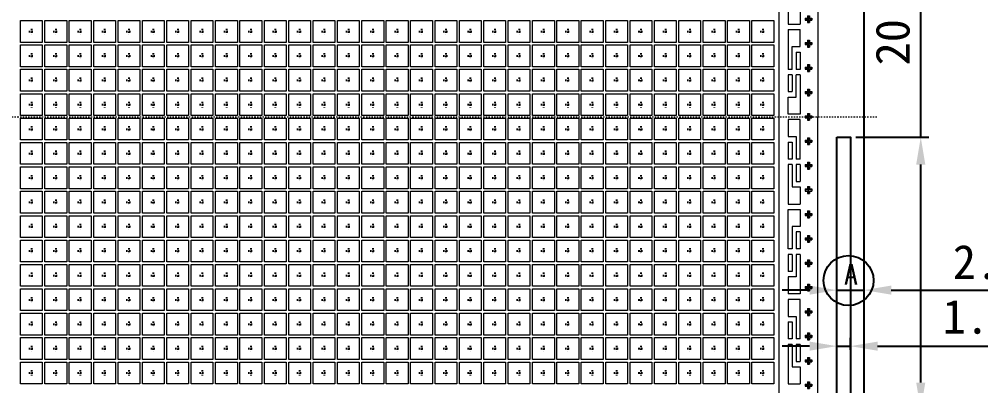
# Model space of a CAD drawing. Extents: x -590 to -223, y -126 to 82.
# Drawn here: x -364.3 to -293.7, y 3.3 to 30.2 of the extents above; entities that cross this region are included whole.
import ezdxf

# ---------------------------------------------------------------- set-up
doc = ezdxf.new("R2010")
doc.units = 0
doc.header["$LTSCALE"] = 0.01
doc.header["$MEASUREMENT"] = 0
doc.linetypes.add('CENTER2', pattern=[1.125, 0.75, -0.125, 0.125, -0.125])
doc.linetypes.add('PHANTOM', pattern=[2.5, 1.25, -0.25, 0.25, -0.25, 0.25, -0.25])
doc.layers.get('0').update_dxf_attribs({"linetype": 'CONTINUOUS', "lineweight": 0})
doc.layers.get('DEFPOINTS').update_dxf_attribs({"linetype": 'CONTINUOUS'})
for name, color, linetype in [('0D', 2, 'CONTINUOUS'), ('PAGE1', 7, 'CONTINUOUS'), ('plating', 1, 'CONTINUOUS')]:
    doc.layers.add(name, color=color, linetype=linetype)
doc.layers.add('Pkg', color=6, linetype='PHANTOM', lineweight=9)
doc.styles.get("Standard").update_dxf_attribs({"font": ''})
doc.styles.get('STANDARD').set_extended_font_data('SimSun')
doc.dimstyles.new('St.ZJ', dxfattribs={"dimtxt": 2.5, "dimasz": 2, "dimexe": 0.6, "dimexo": 0.4, "dimgap": 0.8, "dimtad": 1, "dimdec": 3, "dimzin": 0, "dimdsep": 46, "dimtxsty": 'STANDARD', "dimcen": 0.6, "dimclrd": 1, "dimclre": 1, "dimclrt": 256, "dimadec": 0, "dimazin": 0, "dimtfac": 1, "dimtdec": 3, "dimtmove": 0, "dimatfit": 3, "dimfxl": 1, "dimtolj": 1, "dimtzin": 0, "dimarcsym": 0})

# ---------------------------------------------------------------- blocks, each defined once
blk = doc.blocks.new('*D55')
at = {"color": 1, "lineweight": -2, "transparency": 16777216}
for p, q in [((-1091.221514196498, -1230.389385216342), (-1091.221514196498, -1228.016549537982)), ((-1089.221514196499, -1230.360724207876), (-1089.221514196499, -1228.016549537982)), ((-1093.221514196498, -1228.616549537982), (-1095.221514196498, -1228.616549537982)), ((-1091.221514196498, -1228.616549537982), (-1089.221514196499, -1228.616549537982)), ((-1087.221514196499, -1228.616549537982), (-1065.119127327995, -1228.616549537982))]:
    blk.add_line(p, q, dxfattribs=at)
at = {"color": 1, "transparency": 16777216}
for points in [[(-1093.221514196498, -1228.949882871315), (-1093.221514196498, -1228.283216204649), (-1091.221514196498, -1228.616549537982)], [(-1087.221514196499, -1228.283216204649), (-1087.221514196499, -1228.949882871315), (-1089.221514196499, -1228.616549537982)]]:
    blk.add_solid(points, dxfattribs=at)
at = {"layer": 'DEFPOINTS', "color": 0, "transparency": 16777216}
for p in [(-1089.221514196499, -1228.616549537982), (-1091.221514196498, -1230.789385216342), (-1089.221514196499, -1230.760724207876)]:
    blk.add_point(p, dxfattribs=at)
at = {"transparency": 16777216, "insert": (-1074.201250233023, -1226.566549537982), "char_height": 2.5, "attachment_point": 5}
blk.add_mtext('\\A1;2.0000MAX.', dxfattribs=at)
blk = doc.blocks.new('*D63')
at = {"color": 1, "lineweight": -2, "transparency": 16777216}
for p, q in [((-1056.258671681551, -1235.398156328523), (-1056.258671681551, -1209.238379792211)), ((-1090.508374672956, -1237.398156328523), (-1055.658671681551, -1237.398156328523)), ((-1056.258671681551, -1238.398167635835), (-1056.258671681551, -1237.398156328523)), ((-1090.321514196498, -1238.398167635835), (-1055.658671681551, -1238.398167635835)), ((-1056.258671681551, -1240.398167635835), (-1056.258671681551, -1242.398167635835))]:
    blk.add_line(p, q, dxfattribs=at)
at = {"color": 1, "transparency": 16777216}
for points in [[(-1056.592005014884, -1235.398156328523), (-1055.925338348218, -1235.398156328523), (-1056.258671681551, -1237.398156328523)], [(-1055.925338348218, -1240.398167635835), (-1056.592005014884, -1240.398167635835), (-1056.258671681551, -1238.398167635835)]]:
    blk.add_solid(points, dxfattribs=at)
at = {"layer": 'DEFPOINTS', "color": 0, "transparency": 16777216}
for p in [(-1090.908374672956, -1237.398156328523), (-1056.258671681551, -1237.398156328523), (-1090.721514196498, -1238.398167635835)]:
    blk.add_point(p, dxfattribs=at)
at = {"transparency": 16777216, "insert": (-1058.406437044679, -1220.471340686065), "char_height": 2.5, "attachment_point": 5, "rotation": 90}
blk.add_mtext('\\A1;1.000±0.500', dxfattribs=at)
blk = doc.blocks.new('corner')
for p, q in [((3, -1.41199999999992), (2.849999999999909, -1.41199999999992)), ((2.849999999999909, -65.41199999999981), (3, -65.41199999999981))]:
    blk.add_line(p, q)
at = {"layer": 'PAGE1'}
for p, q in [((2.850000000000136, -1.41199999999992), (2.850000000000136, -0.4752503002402478)), ((2.850000000000136, -66.34874969975937), (2.850000000000136, -65.41199999999981))]:
    blk.add_line(p, q, dxfattribs=at)
blk = doc.blocks.new('*D26')
at = {"color": 1, "lineweight": -2, "transparency": 16777216}
for p, q in [((-1092.19538846886, -1180.898167635835), (-1050.603613925164, -1180.898167635835)), ((-1051.203613925164, -1182.898167635835), (-1051.203613925164, -1248.898167635835)), ((-1092.19538846886, -1250.898167635835), (-1050.603613925164, -1250.898167635835))]:
    blk.add_line(p, q, dxfattribs=at)
at = {"color": 1, "transparency": 16777216}
for points in [[(-1050.87028059183, -1182.898167635835), (-1051.536947258497, -1182.898167635835), (-1051.203613925164, -1180.898167635835)], [(-1051.536947258497, -1248.898167635835), (-1050.87028059183, -1248.898167635835), (-1051.203613925164, -1250.898167635835)]]:
    blk.add_solid(points, dxfattribs=at)
at = {"layer": 'DEFPOINTS', "color": 0, "transparency": 16777216}
for p in [(-1092.595388468861, -1180.898167635835), (-1092.595388468861, -1250.898167635835), (-1051.203613925164, -1250.898167635835)]:
    blk.add_point(p, dxfattribs=at)
at = {"transparency": 16777216, "insert": (-1053.351379288292, -1215.898167635835), "char_height": 2.5, "attachment_point": 5, "rotation": 90}
blk.add_mtext('\\A1;70.000%%P0.050', dxfattribs=at)
blk = doc.blocks.new('ceter')
at = {"color": 1, "linetype": 'CENTER2', "ltscale": 0.05}
for p, q in [((133.9481273100206, 276.1985069066956), (133.9481273100206, 275.7946974714059)), ((133.9481273100206, 276.1985069066956), (133.9481273100206, 275.7946974714059)), ((133.9481273100209, 276.1985069066956), (133.9481273100209, 275.7946974714059)), ((133.9481273100209, 276.1985069066956), (133.9481273100209, 275.7946974714059)), ((133.7530568939966, 275.9966021890507), (134.1431977260442, 275.9966021890507)), ((133.7530568939966, 275.9966021890507), (134.1431977260442, 275.9966021890507)), ((133.7530568939969, 275.9966021890507), (134.1431977260444, 275.9966021890507)), ((133.7530568939969, 275.9966021890507), (134.1431977260444, 275.9966021890507))]:
    blk.add_line(p, q, dxfattribs=at)
blk = doc.blocks.new('frame')
at = {"layer": 'Pkg', "color": 0, "linetype": 'ByBlock'}
blk.add_lwpolyline([(-549.1243287625475, -323.3288251624322), (-547.5243287625473, -323.3288251624322), (-547.5243287625473, -324.9288251624322), (-549.1243287625475, -324.9288251624322)], close=True, dxfattribs=at)
at = {"layer": 'plating'}
blk.add_blockref('ceter', (-682.272456072568, -600.1254273514829), dxfattribs=at)
blk = doc.blocks.new('SQURE1')
at = {"linetype": 'ByBlock', "lineweight": 0}
for p, q in [((131.3481273100198, 271.9066021890508), (131.52312731002, 271.9066021890508)), ((131.3481273100198, 271.9066021890508), (131.3481273100198, 271.7566021890508)), ((131.52312731002, 272.0816021890508), (131.52312731002, 271.9066021890508)), ((131.52312731002, 272.0816021890508), (131.6731273100196, 272.0816021890508)), ((131.6731273100196, 272.0816021890508), (131.6731273100196, 271.9066021890508)), ((131.6731273100196, 271.9066021890508), (131.8481273100198, 271.9066021890508)), ((131.3481273100198, 271.7566021890508), (131.52312731002, 271.7566021890508)), ((131.52312731002, 271.7566021890508), (131.52312731002, 271.5816021890508)), ((131.6731273100196, 271.7566021890508), (131.8481273100198, 271.7566021890508)), ((131.6731273100196, 271.7566021890508), (131.6731273100196, 271.5816021890508))]:
    blk.add_line(p, q, dxfattribs=at)
for p, q in [((131.8481273100198, 271.9066021890508), (131.8481273100198, 271.7566021890508)), ((131.52312731002, 271.5816021890508), (131.6731273100196, 271.5816021890508))]:
    blk.add_line(p, q)
at = {"layer": '0D', "color": 3, "linetype": 'ByBlock', "lineweight": 0}
for p, q in [((131.8683979624526, 271.8316021890508), (131.3278566575874, 271.8316021890508)), ((131.5981273100198, 271.5677909597799), (131.5981273100198, 272.0954134183217))]:
    blk.add_line(p, q, dxfattribs=at)
blk = doc.blocks.new('vc')
at = {"color": 0}
for p, q in [((78.36198724183282, 178.2594834156077), (78.36198723650409, 173.9094834156064)), ((79.71198723880161, 175.7844834139528), (79.71198723650491, 173.9094834139525)), ((78.36198723650546, 173.9094834156064), (79.71198723650512, 173.9094834139525)), ((78.36198723577058, 173.3094834156061), (79.71198723577027, 173.3094834139524)), ((79.26198723273797, 170.8344834145039), (79.26198723038533, 168.9144832227396)), ((79.71198723273824, 170.8344834139525), (79.7119872303856, 168.9144832221882)), ((78.81198724217052, 168.9144832232909), (78.36198724217093, 168.9144832238423)), ((79.71198724217106, 168.9144832221882), (79.26198724217102, 168.9144832227396)), ((78.81198724143587, 168.314483223291), (78.36198724143583, 168.3144832238424)), ((78.36198724143583, 168.3144832238424), (78.36198722740914, 166.4844834156063)), ((78.81198724143587, 168.314483223291), (78.81198723919374, 166.4844834150549)), ((79.71198724143619, 168.3144832221883), (79.26198724143615, 168.3144832227396)), ((79.71198722437748, 164.0094834139531), (78.36198722437734, 164.0094834156068)), ((79.71198722364238, 163.4094834139528), (78.361987223642, 163.4094834156067)), ((78.36198722061067, 160.9344830423281), (78.36198721831533, 159.059483042329)), ((78.81198722061094, 160.9344830417767), (78.81198721831515, 159.0594830417781)), ((78.81198721831515, 159.0594830417781), (78.36198721831533, 159.059483042329)), ((79.71198721831524, 159.0594830406753), (79.26198721831543, 159.0594830412267)), ((78.81198721758051, 158.4594830417779), (78.36198721758024, 158.4594830423291)), ((78.36198721758024, 158.4594830423291), (78.3619872122515, 154.1094830423274)), ((79.71198721758037, 158.4594830406752), (79.26198721758033, 158.4594830412266)), ((79.26198721758033, 158.4594830412266), (79.26198721528272, 156.5844830412254)), ((79.71198721758037, 158.4594830406752), (79.71198721528344, 156.584483040674)), ((79.71198721454834, 155.9844830406741), (79.71198721225142, 154.1094830406737)), ((78.36198721225173, 154.1094830423274), (79.71198721225142, 154.1094830406737)), ((78.36198721151686, 153.5094830423274), (79.71198721151654, 153.5094830406735)), ((79.2619872084847, 151.0344830412252), (79.26198720618822, 149.1594830412257)), ((79.71198720848497, 151.0344830406739), (79.71198720618736, 149.1594830406743)), ((78.8119872061875, 149.1594830417771), (78.3619872061879, 149.1594830423284)), ((78.81198720545285, 148.5594830417772), (78.36198720545303, 148.5594830423285)), ((78.36198720545303, 148.5594830423285), (78.36198720315542, 146.6844830423281)), ((78.81198720545285, 148.5594830417772), (78.81198720315547, 146.6844830417767)), ((79.71198720618804, 149.1594830406743), (79.26198720618822, 149.1594830412257)), ((79.71198720545294, 148.5594830406744), (79.26198720545312, 148.5594830412258)), ((79.71198720545294, 148.5594830406744), (79.71198720012444, 144.209483040674)), ((78.36198720242076, 146.0844830423279), (78.36198720012408, 144.2094830423279)), ((79.71198720012399, 144.209483040674), (78.36198720012408, 144.2094830423279)), ((79.71198719938889, 143.6094830406741), (78.36198719938875, 143.6094830423278)), ((78.36198719635695, 141.1344830423277), (78.36198719406116, 139.2594830423293)), ((78.81198719635722, 141.1344830417763), (78.81198719406211, 139.2594830417783)), ((78.81198719406211, 139.2594830417783), (78.36198719406207, 139.2594830423293)), ((79.71198719406243, 139.2594830406756), (79.26198719406239, 139.259483041227)), ((78.81198719332747, 138.6594830417782), (78.3619871933272, 138.6594830423294)), ((78.3619871933272, 138.6594830423294), (78.36198718799778, 134.3094830423276)), ((79.71198719332733, 138.6594830406755), (79.26198719332751, 138.6594830412268)), ((79.26198719332751, 138.6594830412268), (79.2619871910299, 136.7844830412252)), ((79.71198719332733, 138.6594830406755), (79.7119871910295, 136.7844830406738)), ((79.71198719029417, 136.1844830406744), (79.71198718799747, 134.3094830406739)), ((78.36198718799778, 134.3094830423276), (79.71198718799747, 134.3094830406739))]:
    blk.add_line(p, q, dxfattribs=at)
for p, q in [((78.36198723577012, 173.3094834156061), (78.36198723038478, 168.9144832238423)), ((79.71198723347356, 171.4344834139529), (79.71198723577027, 173.3094834139524)), ((78.81198723038506, 168.9144832232909), (78.81198723347302, 171.4344834150552)), ((78.81198723347302, 171.4344834150552), (79.71198723347356, 171.4344834139529)), ((79.26198723273797, 170.8344834145039), (79.71198723273824, 170.8344834139525)), ((79.26198722667482, 165.8844834145045), (79.26198722965046, 168.3144832227396)), ((79.71198724143619, 168.3144832221883), (79.71198722437748, 164.0094834139531)), ((78.36198722740914, 166.4844834156063), (78.81198722740942, 166.4844834150549)), ((78.36198722437734, 164.0094834156068), (78.36198722667427, 165.8844834156068)), ((78.36198722667427, 165.8844834156068), (79.26198722667482, 165.8844834145045)), ((78.361987223642, 163.4094834156067), (78.36198722134554, 161.5344830423275)), ((79.71198721831227, 159.0594830406753), (79.71198722364238, 163.4094834139528)), ((78.36198722134554, 161.5344830423275), (79.26198722134609, 161.5344830412252)), ((79.26198722134609, 161.5344830412252), (79.26198721831543, 159.0594830412267)), ((78.36198722061067, 160.9344830423281), (78.81198722061094, 160.9344830417767)), ((78.81198721757868, 158.4594830417779), (78.81198721454778, 155.9844830417764)), ((78.81198721454778, 155.9844830417764), (79.71198721454834, 155.9844830406741)), ((79.26198721528317, 156.5844830412254), (79.71198721528344, 156.584483040674)), ((78.3619872061879, 149.1594830423284), (78.36198721151686, 153.5094830423274)), ((79.71198721151654, 153.5094830406735), (79.71198720922007, 151.6344830406738)), ((79.71198720922007, 151.6344830406738), (78.81198720921952, 151.6344830417763)), ((78.81198720921952, 151.6344830417763), (78.81198720618681, 149.1594830417771)), ((79.71198720848497, 151.0344830406739), (79.2619872084847, 151.0344830412252)), ((79.2619872054538, 148.5594830412258), (79.26198720242132, 146.0844830412254)), ((78.8119872031557, 146.6844830417767), (78.36198720315542, 146.6844830423281)), ((79.26198720242132, 146.0844830412254), (78.36198720242076, 146.0844830423279)), ((78.36198719938875, 143.6094830423278), (78.36198719709182, 141.7344830423278)), ((79.71198719405879, 139.2594830406756), (79.71198719938889, 143.6094830406741)), ((78.36198719709182, 141.7344830423278), (79.26198719709237, 141.7344830412255)), ((78.36198719635695, 141.1344830423277), (78.81198719635722, 141.1344830417763)), ((79.26198719709237, 141.7344830412255), (79.26198719405988, 139.259483041227)), ((78.81198719332473, 138.6594830417782), (78.81198719029362, 136.1844830417767)), ((79.26198719102922, 136.7844830412252), (79.7119871910295, 136.7844830406738)), ((78.81198719029362, 136.1844830417767), (79.71198719029417, 136.1844830406744))]:
    blk.add_line(p, q)
blk = doc.blocks.new('*D57')
at = {"color": 1, "lineweight": -2, "transparency": 16777216}
for p, q in [((-1091.221514196498, -1233.003184389041), (-1091.221514196498, -1232.127725094216)), ((-1090.221514196499, -1233.00318438904), (-1090.221514196499, -1232.127725094216)), ((-1093.221514196498, -1232.727725094216), (-1095.221514196498, -1232.727725094216)), ((-1091.221514196498, -1232.727725094216), (-1090.221514196499, -1232.727725094216)), ((-1088.221514196499, -1232.727725094216), (-1060.27402816298, -1232.727725094216))]:
    blk.add_line(p, q, dxfattribs=at)
at = {"color": 1, "transparency": 16777216}
for points in [[(-1093.221514196498, -1233.061058427549), (-1093.221514196498, -1232.394391760883), (-1091.221514196498, -1232.727725094216)], [(-1088.221514196499, -1232.394391760883), (-1088.221514196499, -1233.061058427549), (-1090.221514196499, -1232.727725094216)]]:
    blk.add_solid(points, dxfattribs=at)
at = {"layer": 'DEFPOINTS', "color": 0, "transparency": 16777216}
for p in [(-1090.221514196499, -1232.727725094216), (-1091.221514196498, -1233.403184389041), (-1090.221514196499, -1233.40318438904)]:
    blk.add_point(p, dxfattribs=at)
at = {"transparency": 16777216, "insert": (-1072.400843805438, -1228.496626397755), "char_height": 2.5, "attachment_point": 5}
blk.add_mtext('\\A1;\\P1.000±0.5000', dxfattribs=at)
blk = doc.blocks.new('*D59')
at = {"color": 1, "lineweight": -2, "transparency": 16777216}
for p, q in [((-1085.057242576029, -1217.39815632852), (-1085.057242576029, -1194.540067077174)), ((-1089.821514196501, -1217.39815632852), (-1084.457242576029, -1217.39815632852)), ((-1085.057242576029, -1235.39815632852), (-1085.057242576029, -1219.39815632852)), ((-1089.821514196499, -1237.39815632852), (-1084.457242576029, -1237.39815632852))]:
    blk.add_line(p, q, dxfattribs=at)
at = {"color": 1, "transparency": 16777216}
for points in [[(-1084.723909242695, -1219.39815632852), (-1085.390575909362, -1219.39815632852), (-1085.057242576029, -1217.39815632852)], [(-1085.390575909362, -1235.39815632852), (-1084.723909242695, -1235.39815632852), (-1085.057242576029, -1237.39815632852)]]:
    blk.add_solid(points, dxfattribs=at)
at = {"layer": 'DEFPOINTS', "color": 0, "transparency": 16777216}
for p in [(-1090.221514196501, -1217.39815632852), (-1085.057242576029, -1217.39815632852), (-1090.221514196499, -1237.39815632852)]:
    blk.add_point(p, dxfattribs=at)
at = {"transparency": 16777216, "insert": (-1087.107242576029, -1203.622189982202), "char_height": 2.5, "attachment_point": 5, "rotation": 90}
blk.add_mtext('\\A1;20.000MAX.', dxfattribs=at)

msp = doc.modelspace()

# ---------------------------------------------------------------- linework, layer by layer
at = {"color": 5}
for p in [(-305.6927301121398, 53.00198052503742), (-305.6927301121398, -6.918019474964694)]:
    msp.add_line(p, (-305.6952894608933, 23.04198052503648), dxfattribs=at)
msp.add_line((-308.5583054951523, 51.96698052503643), (-308.5583054951539, -5.883019474963475))
at = {"color": 3, "linetype": 'CENTER2'}
msp.add_line((-429.0739363955395, 23.04198052503648), (-301.382674594764, 23.04198052503648), dxfattribs=at)
at = {"color": 4, "lineweight": -3, "elevation": -3.228887583e-07}
msp.add_lwpolyline([(-304.3133050239983, 21.54199183235073), (-303.3133050240012, 21.54199183235073), (-303.3133050239992, 1.541991832350731), (-304.3133050239983, 1.541991832350731)], close=True, dxfattribs=at)
at = {"layer": 'PAGE1'}
msp.add_line((-302.3133050239971, -8.958019474964203), (-302.3133050239971, 55.04198052503557), dxfattribs=at)
at = {"layer": 'PAGE1', "color": 7}
msp.add_circle((-303.450217867435, 11.02699286451093, -3.228887185e-07), 1.83678993610016, dxfattribs=at)

# ---------------------------------------------------------------- block references
for name, p in [('corner', (-305.3133050239972, 56.4539805250356)), ('SQURE1', (-437.9914340900243, -241.6296210119372)), ('frame', (184.886023267396, 353.4358056874687)), ('frame', (186.676023267396, 353.4358056874687)), ('frame', (188.4660232673959, 353.4358056874687)), ('frame', (190.2560232673959, 353.4358056874687)), ('frame', (192.0460232673961, 353.4358056874687)), ('frame', (193.836023267396, 353.4358056874687)), ('frame', (195.626023267396, 353.4358056874687)), ('frame', (197.4160232673959, 353.4358056874687)), ('frame', (199.2060232673962, 353.4358056874687)), ('frame', (200.9960232673961, 353.4358056874687)), ('frame', (202.7860232673961, 353.4358056874687)), ('frame', (204.5760232673961, 353.4358056874687)), ('frame', (206.366023267396, 353.4358056874687)), ('frame', (208.156023267396, 353.4358056874687)), ('frame', (209.946023267396, 353.4358056874687)), ('frame', (211.7360232673959, 353.4358056874687)), ('frame', (213.5260232673961, 353.4358056874687)), ('frame', (215.3160232673961, 353.4358056874687)), ('frame', (217.106023267396, 353.4358056874687)), ('frame', (218.896023267396, 353.4358056874687)), ('frame', (220.686023267396, 353.4358056874687)), ('frame', (222.4760232673962, 353.4358056874687)), ('frame', (224.2660232673961, 353.4358056874687)), ('frame', (226.0560232673961, 353.4358056874687)), ('frame', (227.846023267396, 353.4358056874687)), ('frame', (229.636023267396, 353.4358056874687)), ('frame', (231.426023267396, 353.4358056874687)), ('frame', (233.216023267396, 353.4358056874687)), ('frame', (235.006023267396, 353.4358056874687)), ('frame', (236.7960232673961, 353.4358056874687)), ('frame', (238.5860232673961, 353.4358056874687)), ('frame', (184.886023267396, 351.6458056874687)), ('frame', (186.676023267396, 351.6458056874687)), ('frame', (188.4660232673959, 351.6458056874687)), ('frame', (190.2560232673959, 351.6458056874687)), ('frame', (192.0460232673961, 351.6458056874687)), ('frame', (193.836023267396, 351.6458056874687)), ('frame', (195.626023267396, 351.6458056874687)), ('frame', (197.4160232673959, 351.6458056874687)), ('frame', (199.2060232673962, 351.6458056874687)), ('frame', (200.9960232673961, 351.6458056874687)), ('frame', (202.7860232673961, 351.6458056874687)), ('frame', (204.5760232673961, 351.6458056874687)), ('frame', (206.366023267396, 351.6458056874687)), ('frame', (208.156023267396, 351.6458056874687)), ('frame', (209.946023267396, 351.6458056874687)), ('frame', (211.7360232673959, 351.6458056874687)), ('frame', (213.5260232673961, 351.6458056874687)), ('frame', (215.3160232673961, 351.6458056874687)), ('frame', (217.106023267396, 351.6458056874687)), ('frame', (218.896023267396, 351.6458056874687)), ('frame', (220.686023267396, 351.6458056874687)), ('frame', (222.4760232673962, 351.6458056874687)), ('frame', (224.2660232673961, 351.6458056874687)), ('frame', (226.0560232673961, 351.6458056874687)), ('frame', (227.846023267396, 351.6458056874687)), ('frame', (229.636023267396, 351.6458056874687)), ('frame', (231.426023267396, 351.6458056874687)), ('frame', (233.216023267396, 351.6458056874687)), ('frame', (235.006023267396, 351.6458056874687)), ('frame', (236.7960232673961, 351.6458056874687)), ('frame', (238.5860232673961, 351.6458056874687)), ('SQURE1', (-437.9914340900243, -243.4196210119371)), ('SQURE1', (-437.9914340900243, -245.2096210119371)), ('frame', (184.886023267396, 349.8558056874688)), ('frame', (186.676023267396, 349.8558056874688)), ('frame', (188.4660232673959, 349.8558056874688)), ('frame', (190.2560232673959, 349.8558056874688)), ('frame', (192.0460232673961, 349.8558056874688)), ('frame', (193.836023267396, 349.8558056874688)), ('frame', (195.626023267396, 349.8558056874688)), ('frame', (197.4160232673959, 349.8558056874688)), ('frame', (199.2060232673962, 349.8558056874688)), ('frame', (200.9960232673961, 349.8558056874688)), ('frame', (202.7860232673961, 349.8558056874688)), ('frame', (204.5760232673961, 349.8558056874688)), ('frame', (206.366023267396, 349.8558056874688)), ('frame', (208.156023267396, 349.8558056874688)), ('frame', (209.946023267396, 349.8558056874688)), ('frame', (211.7360232673959, 349.8558056874688)), ('frame', (213.5260232673961, 349.8558056874688)), ('frame', (215.3160232673961, 349.8558056874688)), ('frame', (217.106023267396, 349.8558056874688)), ('frame', (218.896023267396, 349.8558056874688)), ('frame', (220.686023267396, 349.8558056874688)), ('frame', (222.4760232673962, 349.8558056874688)), ('frame', (224.2660232673961, 349.8558056874688)), ('frame', (226.0560232673961, 349.8558056874688)), ('frame', (227.846023267396, 349.8558056874688)), ('frame', (229.636023267396, 349.8558056874688)), ('frame', (231.426023267396, 349.8558056874688)), ('frame', (233.216023267396, 349.8558056874688)), ('frame', (235.006023267396, 349.8558056874688)), ('frame', (236.7960232673961, 349.8558056874688)), ('frame', (238.5860232673961, 349.8558056874688)), ('frame', (184.886023267396, 348.0658056874686)), ('frame', (186.676023267396, 348.0658056874686)), ('frame', (188.4660232673959, 348.0658056874686)), ('frame', (190.2560232673959, 348.0658056874686)), ('frame', (192.0460232673961, 348.0658056874686)), ('frame', (193.836023267396, 348.0658056874686)), ('frame', (195.626023267396, 348.0658056874686)), ('frame', (197.4160232673959, 348.0658056874686)), ('frame', (199.2060232673962, 348.0658056874686)), ('frame', (200.9960232673961, 348.0658056874686)), ('frame', (202.7860232673961, 348.0658056874686)), ('frame', (204.5760232673961, 348.0658056874686)), ('frame', (206.366023267396, 348.0658056874686)), ('frame', (208.156023267396, 348.0658056874686)), ('frame', (209.946023267396, 348.0658056874686)), ('frame', (211.7360232673959, 348.0658056874686)), ('frame', (213.5260232673961, 348.0658056874686)), ('frame', (215.3160232673961, 348.0658056874686)), ('frame', (217.106023267396, 348.0658056874686)), ('frame', (218.896023267396, 348.0658056874686)), ('frame', (220.686023267396, 348.0658056874686)), ('frame', (222.4760232673962, 348.0658056874686)), ('frame', (224.2660232673961, 348.0658056874686)), ('frame', (226.0560232673961, 348.0658056874686)), ('frame', (227.846023267396, 348.0658056874686)), ('frame', (229.636023267396, 348.0658056874686)), ('frame', (231.426023267396, 348.0658056874686)), ('frame', (233.216023267396, 348.0658056874686)), ('frame', (235.006023267396, 348.0658056874686)), ('frame', (236.7960232673961, 348.0658056874686)), ('frame', (238.5860232673961, 348.0658056874686)), ('SQURE1', (-437.9914340900243, -246.999621011937)), ('SQURE1', (-437.9914340900243, -248.7896210119373)), ('frame', (184.886023267396, 346.2758056874686)), ('frame', (186.676023267396, 346.2758056874686)), ('frame', (188.4660232673959, 346.2758056874686)), ('frame', (190.2560232673959, 346.2758056874686)), ('frame', (192.0460232673961, 346.2758056874686)), ('frame', (193.836023267396, 346.2758056874686)), ('frame', (195.626023267396, 346.2758056874686)), ('frame', (197.4160232673959, 346.2758056874686)), ('frame', (199.2060232673962, 346.2758056874686)), ('frame', (200.9960232673961, 346.2758056874686)), ('frame', (202.7860232673961, 346.2758056874686)), ('frame', (204.5760232673961, 346.2758056874686)), ('frame', (206.366023267396, 346.2758056874686)), ('frame', (208.156023267396, 346.2758056874686)), ('frame', (209.946023267396, 346.2758056874686)), ('frame', (211.7360232673959, 346.2758056874686)), ('frame', (213.5260232673961, 346.2758056874686)), ('frame', (215.3160232673961, 346.2758056874686)), ('frame', (217.106023267396, 346.2758056874686)), ('frame', (218.896023267396, 346.2758056874686)), ('frame', (220.686023267396, 346.2758056874686)), ('frame', (222.4760232673962, 346.2758056874686)), ('frame', (224.2660232673961, 346.2758056874686)), ('frame', (226.0560232673961, 346.2758056874686)), ('frame', (227.846023267396, 346.2758056874686)), ('frame', (229.636023267396, 346.2758056874686)), ('frame', (231.426023267396, 346.2758056874686)), ('frame', (233.216023267396, 346.2758056874686)), ('frame', (235.006023267396, 346.2758056874686)), ('frame', (236.7960232673961, 346.2758056874686)), ('frame', (238.5860232673961, 346.2758056874686)), ('SQURE1', (-437.9914340900243, -250.5796210119372)), ('frame', (184.886023267396, 344.4858056874687)), ('frame', (186.676023267396, 344.4858056874687)), ('frame', (188.4660232673959, 344.4858056874687)), ('frame', (190.2560232673959, 344.4858056874687)), ('frame', (192.0460232673961, 344.4858056874687)), ('frame', (193.836023267396, 344.4858056874687)), ('frame', (195.626023267396, 344.4858056874687)), ('frame', (197.4160232673959, 344.4858056874687)), ('frame', (199.2060232673962, 344.4858056874687)), ('frame', (200.9960232673961, 344.4858056874687)), ('frame', (202.7860232673961, 344.4858056874687)), ('frame', (204.5760232673961, 344.4858056874687)), ('frame', (206.366023267396, 344.4858056874687)), ('frame', (208.156023267396, 344.4858056874687)), ('frame', (209.946023267396, 344.4858056874687)), ('frame', (211.7360232673959, 344.4858056874687)), ('frame', (213.5260232673961, 344.4858056874687)), ('frame', (215.3160232673961, 344.4858056874687)), ('frame', (217.106023267396, 344.4858056874687)), ('frame', (218.896023267396, 344.4858056874687)), ('frame', (220.686023267396, 344.4858056874687)), ('frame', (222.4760232673962, 344.4858056874687)), ('frame', (224.2660232673961, 344.4858056874687)), ('frame', (226.0560232673961, 344.4858056874687)), ('frame', (227.846023267396, 344.4858056874687)), ('frame', (229.636023267396, 344.4858056874687)), ('frame', (231.426023267396, 344.4858056874687)), ('frame', (233.216023267396, 344.4858056874687)), ('frame', (235.006023267396, 344.4858056874687)), ('frame', (236.7960232673961, 344.4858056874687)), ('frame', (238.5860232673961, 344.4858056874687)), ('frame', (184.886023267396, 342.6958056874687)), ('frame', (186.676023267396, 342.6958056874687)), ('frame', (188.4660232673959, 342.6958056874687)), ('frame', (190.2560232673959, 342.6958056874687)), ('frame', (192.0460232673961, 342.6958056874687)), ('frame', (193.836023267396, 342.6958056874687)), ('frame', (195.626023267396, 342.6958056874687)), ('frame', (197.4160232673959, 342.6958056874687)), ('frame', (199.2060232673962, 342.6958056874687)), ('frame', (200.9960232673961, 342.6958056874687)), ('frame', (202.7860232673961, 342.6958056874687)), ('frame', (204.5760232673961, 342.6958056874687)), ('frame', (206.366023267396, 342.6958056874687)), ('frame', (208.156023267396, 342.6958056874687)), ('frame', (209.946023267396, 342.6958056874687)), ('frame', (211.7360232673959, 342.6958056874687)), ('frame', (213.5260232673961, 342.6958056874687)), ('frame', (215.3160232673961, 342.6958056874687)), ('frame', (217.106023267396, 342.6958056874687)), ('frame', (218.896023267396, 342.6958056874687)), ('frame', (220.686023267396, 342.6958056874687)), ('frame', (222.4760232673962, 342.6958056874687)), ('frame', (224.2660232673961, 342.6958056874687)), ('frame', (226.0560232673961, 342.6958056874687)), ('frame', (227.846023267396, 342.6958056874687)), ('frame', (229.636023267396, 342.6958056874687)), ('frame', (231.426023267396, 342.6958056874687)), ('frame', (233.216023267396, 342.6958056874687)), ('frame', (235.006023267396, 342.6958056874687)), ('frame', (236.7960232673961, 342.6958056874687)), ('frame', (238.5860232673961, 342.6958056874687)), ('SQURE1', (-437.9914340900243, -252.3696210119372)), ('SQURE1', (-437.9914340900243, -254.1596210119371)), ('frame', (184.886023267396, 340.9058056874687)), ('frame', (186.676023267396, 340.9058056874687)), ('frame', (188.4660232673959, 340.9058056874687)), ('frame', (190.2560232673959, 340.9058056874687)), ('frame', (192.0460232673961, 340.9058056874687)), ('frame', (193.836023267396, 340.9058056874687)), ('frame', (195.626023267396, 340.9058056874687)), ('frame', (197.4160232673959, 340.9058056874687)), ('frame', (199.2060232673962, 340.9058056874687)), ('frame', (200.9960232673961, 340.9058056874687)), ('frame', (202.7860232673961, 340.9058056874687)), ('frame', (204.5760232673961, 340.9058056874687)), ('frame', (206.366023267396, 340.9058056874687)), ('frame', (208.156023267396, 340.9058056874687)), ('frame', (209.946023267396, 340.9058056874687)), ('frame', (211.7360232673959, 340.9058056874687)), ('frame', (213.5260232673961, 340.9058056874687)), ('frame', (215.3160232673961, 340.9058056874687)), ('frame', (217.106023267396, 340.9058056874687)), ('frame', (218.896023267396, 340.9058056874687)), ('frame', (220.686023267396, 340.9058056874687)), ('frame', (222.4760232673962, 340.9058056874687)), ('frame', (224.2660232673961, 340.9058056874687)), ('frame', (226.0560232673961, 340.9058056874687)), ('frame', (227.846023267396, 340.9058056874687)), ('frame', (229.636023267396, 340.9058056874687)), ('frame', (231.426023267396, 340.9058056874687)), ('frame', (233.216023267396, 340.9058056874687)), ('frame', (235.006023267396, 340.9058056874687)), ('frame', (236.7960232673961, 340.9058056874687)), ('frame', (238.5860232673961, 340.9058056874687)), ('frame', (184.886023267396, 339.1158056874687)), ('frame', (186.676023267396, 339.1158056874687)), ('frame', (188.4660232673959, 339.1158056874687)), ('frame', (190.2560232673959, 339.1158056874687)), ('frame', (192.0460232673961, 339.1158056874687)), ('frame', (193.836023267396, 339.1158056874687)), ('frame', (195.626023267396, 339.1158056874687)), ('frame', (197.4160232673959, 339.1158056874687)), ('frame', (199.2060232673962, 339.1158056874687)), ('frame', (200.9960232673961, 339.1158056874687)), ('frame', (202.7860232673961, 339.1158056874687)), ('frame', (204.5760232673961, 339.1158056874687)), ('frame', (206.366023267396, 339.1158056874687)), ('frame', (208.156023267396, 339.1158056874687)), ('frame', (209.946023267396, 339.1158056874687)), ('frame', (211.7360232673959, 339.1158056874687)), ('frame', (213.5260232673961, 339.1158056874687)), ('frame', (215.3160232673961, 339.1158056874687)), ('frame', (217.106023267396, 339.1158056874687)), ('frame', (218.896023267396, 339.1158056874687)), ('frame', (220.686023267396, 339.1158056874687)), ('frame', (222.4760232673962, 339.1158056874687)), ('frame', (224.2660232673961, 339.1158056874687)), ('frame', (226.0560232673961, 339.1158056874687)), ('frame', (227.846023267396, 339.1158056874687)), ('frame', (229.636023267396, 339.1158056874687)), ('frame', (231.426023267396, 339.1158056874687)), ('frame', (233.216023267396, 339.1158056874687)), ('frame', (235.006023267396, 339.1158056874687)), ('frame', (236.7960232673961, 339.1158056874687)), ('frame', (238.5860232673961, 339.1158056874687)), ('SQURE1', (-437.9914340900243, -255.9496210119373)), ('SQURE1', (-437.9914340900243, -257.7396210119373)), ('frame', (184.886023267396, 337.3258056874688)), ('frame', (186.676023267396, 337.3258056874688)), ('frame', (188.4660232673959, 337.3258056874688)), ('frame', (190.2560232673959, 337.3258056874688)), ('frame', (192.0460232673961, 337.3258056874688)), ('frame', (193.836023267396, 337.3258056874688)), ('frame', (195.626023267396, 337.3258056874688)), ('frame', (197.4160232673959, 337.3258056874688)), ('frame', (199.2060232673962, 337.3258056874688)), ('frame', (200.9960232673961, 337.3258056874688)), ('frame', (202.7860232673961, 337.3258056874688)), ('frame', (204.5760232673961, 337.3258056874688)), ('frame', (206.366023267396, 337.3258056874688)), ('frame', (208.156023267396, 337.3258056874688)), ('frame', (209.946023267396, 337.3258056874688)), ('frame', (211.7360232673959, 337.3258056874688)), ('frame', (213.5260232673961, 337.3258056874688)), ('frame', (215.3160232673961, 337.3258056874688)), ('frame', (217.106023267396, 337.3258056874688)), ('frame', (218.896023267396, 337.3258056874688)), ('frame', (220.686023267396, 337.3258056874688)), ('frame', (222.4760232673962, 337.3258056874688)), ('frame', (224.2660232673961, 337.3258056874688)), ('frame', (226.0560232673961, 337.3258056874688)), ('frame', (227.846023267396, 337.3258056874688)), ('frame', (229.636023267396, 337.3258056874688)), ('frame', (231.426023267396, 337.3258056874688)), ('frame', (233.216023267396, 337.3258056874688)), ('frame', (235.006023267396, 337.3258056874688)), ('frame', (236.7960232673961, 337.3258056874688)), ('frame', (238.5860232673961, 337.3258056874688)), ('frame', (184.886023267396, 335.5358056874688)), ('frame', (186.676023267396, 335.5358056874688)), ('frame', (188.4660232673959, 335.5358056874688)), ('frame', (190.2560232673959, 335.5358056874688)), ('frame', (192.0460232673961, 335.5358056874688)), ('frame', (193.836023267396, 335.5358056874688)), ('frame', (195.626023267396, 335.5358056874688)), ('frame', (197.4160232673959, 335.5358056874688)), ('frame', (199.2060232673962, 335.5358056874688)), ('frame', (200.9960232673961, 335.5358056874688)), ('frame', (202.7860232673961, 335.5358056874688)), ('frame', (204.5760232673961, 335.5358056874688)), ('frame', (206.366023267396, 335.5358056874688)), ('frame', (208.156023267396, 335.5358056874688)), ('frame', (209.946023267396, 335.5358056874688)), ('frame', (211.7360232673959, 335.5358056874688)), ('frame', (213.5260232673961, 335.5358056874688)), ('frame', (215.3160232673961, 335.5358056874688)), ('frame', (217.106023267396, 335.5358056874688)), ('frame', (218.896023267396, 335.5358056874688)), ('frame', (220.686023267396, 335.5358056874688)), ('frame', (222.4760232673962, 335.5358056874688)), ('frame', (224.2660232673961, 335.5358056874688)), ('frame', (226.0560232673961, 335.5358056874688)), ('frame', (227.846023267396, 335.5358056874688)), ('frame', (229.636023267396, 335.5358056874688)), ('frame', (231.426023267396, 335.5358056874688)), ('frame', (233.216023267396, 335.5358056874688)), ('frame', (235.006023267396, 335.5358056874688)), ('frame', (236.7960232673961, 335.5358056874688)), ('frame', (238.5860232673961, 335.5358056874688)), ('SQURE1', (-437.9914340900243, -259.5296210119372)), ('SQURE1', (-437.9914340900243, -261.3196210119372)), ('frame', (184.886023267396, 333.7458056874689)), ('frame', (186.676023267396, 333.7458056874689)), ('frame', (188.4660232673959, 333.7458056874689)), ('frame', (190.2560232673959, 333.7458056874689)), ('frame', (192.0460232673961, 333.7458056874689)), ('frame', (193.836023267396, 333.7458056874689)), ('frame', (195.626023267396, 333.7458056874689)), ('frame', (197.4160232673959, 333.7458056874689)), ('frame', (199.2060232673962, 333.7458056874689)), ('frame', (200.9960232673961, 333.7458056874689)), ('frame', (202.7860232673961, 333.7458056874689)), ('frame', (204.5760232673961, 333.7458056874689)), ('frame', (206.366023267396, 333.7458056874689)), ('frame', (208.156023267396, 333.7458056874689)), ('frame', (209.946023267396, 333.7458056874689)), ('frame', (211.7360232673959, 333.7458056874689)), ('frame', (213.5260232673961, 333.7458056874689)), ('frame', (215.3160232673961, 333.7458056874689)), ('frame', (217.106023267396, 333.7458056874689)), ('frame', (218.896023267396, 333.7458056874689)), ('frame', (220.686023267396, 333.7458056874689)), ('frame', (222.4760232673962, 333.7458056874689)), ('frame', (224.2660232673961, 333.7458056874689)), ('frame', (226.0560232673961, 333.7458056874689)), ('frame', (227.846023267396, 333.7458056874689)), ('frame', (229.636023267396, 333.7458056874689)), ('frame', (231.426023267396, 333.7458056874689)), ('frame', (233.216023267396, 333.7458056874689)), ('frame', (235.006023267396, 333.7458056874689)), ('frame', (236.7960232673961, 333.7458056874689)), ('frame', (238.5860232673961, 333.7458056874689)), ('frame', (184.886023267396, 331.9558056874687)), ('frame', (186.676023267396, 331.9558056874687)), ('frame', (188.4660232673959, 331.9558056874687)), ('frame', (190.2560232673959, 331.9558056874687)), ('frame', (192.0460232673961, 331.9558056874687)), ('frame', (193.836023267396, 331.9558056874687)), ('frame', (195.626023267396, 331.9558056874687)), ('frame', (197.4160232673959, 331.9558056874687)), ('frame', (199.2060232673962, 331.9558056874687)), ('frame', (200.9960232673961, 331.9558056874687)), ('frame', (202.7860232673961, 331.9558056874687)), ('frame', (204.5760232673961, 331.9558056874687)), ('frame', (206.366023267396, 331.9558056874687)), ('frame', (208.156023267396, 331.9558056874687)), ('frame', (209.946023267396, 331.9558056874687)), ('frame', (211.7360232673959, 331.9558056874687)), ('frame', (213.5260232673961, 331.9558056874687)), ('frame', (215.3160232673961, 331.9558056874687)), ('frame', (217.106023267396, 331.9558056874687)), ('frame', (218.896023267396, 331.9558056874687)), ('frame', (220.686023267396, 331.9558056874687)), ('frame', (222.4760232673962, 331.9558056874687)), ('frame', (224.2660232673961, 331.9558056874687)), ('frame', (226.0560232673961, 331.9558056874687)), ('frame', (227.846023267396, 331.9558056874687)), ('frame', (229.636023267396, 331.9558056874687)), ('frame', (231.426023267396, 331.9558056874687)), ('frame', (233.216023267396, 331.9558056874687)), ('frame', (235.006023267396, 331.9558056874687)), ('frame', (236.7960232673961, 331.9558056874687)), ('frame', (238.5860232673961, 331.9558056874687)), ('SQURE1', (-437.9914340900243, -263.1096210119372)), ('SQURE1', (-437.9914340900243, -264.8996210119372)), ('frame', (184.886023267396, 330.1658056874687)), ('frame', (186.676023267396, 330.1658056874687)), ('frame', (188.4660232673959, 330.1658056874687)), ('frame', (190.2560232673959, 330.1658056874687)), ('frame', (192.0460232673961, 330.1658056874687)), ('frame', (193.836023267396, 330.1658056874687)), ('frame', (195.626023267396, 330.1658056874687)), ('frame', (197.4160232673959, 330.1658056874687)), ('frame', (199.2060232673962, 330.1658056874687)), ('frame', (200.9960232673961, 330.1658056874687)), ('frame', (202.7860232673961, 330.1658056874687)), ('frame', (204.5760232673961, 330.1658056874687)), ('frame', (206.366023267396, 330.1658056874687)), ('frame', (208.156023267396, 330.1658056874687)), ('frame', (209.946023267396, 330.1658056874687)), ('frame', (211.7360232673959, 330.1658056874687)), ('frame', (213.5260232673961, 330.1658056874687)), ('frame', (215.3160232673961, 330.1658056874687)), ('frame', (217.106023267396, 330.1658056874687)), ('frame', (218.896023267396, 330.1658056874687)), ('frame', (220.686023267396, 330.1658056874687)), ('frame', (222.4760232673962, 330.1658056874687)), ('frame', (224.2660232673961, 330.1658056874687)), ('frame', (226.0560232673961, 330.1658056874687)), ('frame', (227.846023267396, 330.1658056874687)), ('frame', (229.636023267396, 330.1658056874687)), ('frame', (231.426023267396, 330.1658056874687)), ('frame', (233.216023267396, 330.1658056874687)), ('frame', (235.006023267396, 330.1658056874687)), ('frame', (236.7960232673961, 330.1658056874687)), ('frame', (238.5860232673961, 330.1658056874687)), ('frame', (184.886023267396, 328.3758056874688)), ('frame', (186.676023267396, 328.3758056874688)), ('frame', (188.4660232673959, 328.3758056874688)), ('frame', (190.2560232673959, 328.3758056874688)), ('frame', (192.0460232673961, 328.3758056874688)), ('frame', (193.836023267396, 328.3758056874688)), ('frame', (195.626023267396, 328.3758056874688)), ('frame', (197.4160232673959, 328.3758056874688)), ('frame', (199.2060232673962, 328.3758056874688)), ('frame', (200.9960232673961, 328.3758056874688)), ('frame', (202.7860232673961, 328.3758056874688)), ('frame', (204.5760232673961, 328.3758056874688)), ('frame', (206.366023267396, 328.3758056874688)), ('frame', (208.156023267396, 328.3758056874688)), ('frame', (209.946023267396, 328.3758056874688)), ('frame', (211.7360232673959, 328.3758056874688)), ('frame', (213.5260232673961, 328.3758056874688)), ('frame', (215.3160232673961, 328.3758056874688)), ('frame', (217.106023267396, 328.3758056874688)), ('frame', (218.896023267396, 328.3758056874688)), ('frame', (220.686023267396, 328.3758056874688)), ('frame', (222.4760232673962, 328.3758056874688)), ('frame', (224.2660232673961, 328.3758056874688)), ('frame', (226.0560232673961, 328.3758056874688)), ('frame', (227.846023267396, 328.3758056874688)), ('frame', (229.636023267396, 328.3758056874688)), ('frame', (231.426023267396, 328.3758056874688)), ('frame', (233.216023267396, 328.3758056874688)), ('frame', (235.006023267396, 328.3758056874688)), ('frame', (236.7960232673961, 328.3758056874688)), ('frame', (238.5860232673961, 328.3758056874688)), ('SQURE1', (-437.9914340900243, -266.6896210119371)), ('SQURE1', (-437.9914340900243, -268.4796210119371))]:
    msp.add_blockref(name, p)
at = {"xscale": 0.6666666666666666, "yscale": 0.6666666666666666, "zscale": 0.6666666666666666}
msp.add_blockref('vc', (-360.1346302685718, -86.09767499164012), dxfattribs=at)

# ---------------------------------------------------------------- texts
at = {"layer": 'PAGE1', "insert": (-303.7814626788724, 12.23355590444521, -3.228887135e-07), "char_height": 1.5, "width": 1.5, "attachment_point": 1}
msp.add_mtext('A', dxfattribs=at)

# ---------------------------------------------------------------- dimensions: what is measured, and where the dimension line sits
for base, p1, p2, text, picture, middle, set_off in [((-264.2954047526635, -11.9580194749642), (-305.6871792963605, 58.04198052503557), (-305.6871792963605, -11.9580194749642), '<>%%P0.050', '*D26', (-264.2954047526635, 23.0419805250358), (786.9082091725004, 1238.940148160871)), ((-298.1490334035284, 21.54199183235073, -8.6055215e-08), (-303.3133050239992, 1.541991832350731, -2.467342924e-07), (-303.3133050240012, 21.54199183235073, -3.228886763e-07), '<>MAX.', '*D59', (-298.1490334035284, 35.31795817866896, -8.6055215e-08), (786.9082091725004, 1238.940148160871, -8.6055215e-08)), ((-269.3504625090509, 1.541991832347775, -2.401067235e-07), (-303.8133050239981, 0.5419805250357967, -3.227960142e-07), (-304.0001655004562, 1.541991832347775, -3.162605525e-07), '<>±0.500', '*D63', (-269.3504625090509, 18.46880747480577, -2.401067235e-07), (786.9082091725004, 1238.940148160871, -2.401067235e-07))]:
    dim = msp.add_linear_dim(base=base, p1=p1, p2=p2, angle=90, text=text, dimstyle='St.ZJ')
    dim.commit()
    dim.dimension.update_dxf_attribs({"geometry": picture, "text_midpoint": middle, "dimtype": 128, "insert": set_off})
for base, p1, p2, text, picture, middle in [((-303.3133050239992, 6.212423066654764, -3.228893953e-07), (-304.3133050239983, 5.536963771829732, -3.22888742e-07), (-303.3133050239992, 5.536963771830642, -3.22888742e-07), '\\P<>±0.5000', '*D57', (-285.4926346329378, 6.212423066654764, -3.228893953e-07)), ((-302.3133050239987, 10.32359862288876, -3.228893953e-07), (-304.3133050239983, 8.150762944529106, -3.228887313e-07), (-302.3133050239987, 8.179423952995421, -3.27435714e-07), '2.0000MAX.', '*D55', (-287.2930410605231, 10.32359862288876, -3.228893953e-07))]:
    dim = msp.add_linear_dim(base=base, p1=p1, p2=p2, text=text, dimstyle='St.ZJ')
    dim.commit()
    dim.dimension.update_dxf_attribs({"geometry": picture, "text_midpoint": middle, "dimtype": 128, "insert": (786.9082091725004, 1238.940148160871, -3.228893953e-07)})

doc.saveas('drawing.dxf')
